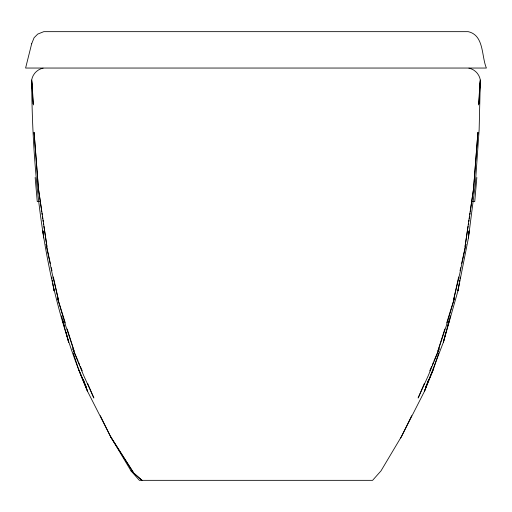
<?xml version="1.0" encoding="UTF-8"?>
<svg xmlns="http://www.w3.org/2000/svg" width="512" height="512" viewBox="0 0 512 512"><rect width="100%" height="100%" fill="white"/><g stroke="black" fill="none" stroke-linecap="round" stroke-linejoin="round"><path stroke-width="0.77" d="M468.915 68.166A14.522 14.522 0 0 1 480.339 80.166L479.136 129.779L475.328 184.102L468.429 237.978L457.933 290.906L443.379 342.272L424.39 391.475L400.717 437.997M478.97 104L480.339 80.166L478.426 104.941M479.974 84.934L480.339 80.166M468.627 235.603L468.429 237.978L469.05 230.893L468.762 234.022M476.845 177.478L474.733 201.638L472.467 201.44M468.045 226.323L465.056 246.63L473.555 188.826L477.914 132.39L473.555 188.826L470.227 211.475M468.275 224.755L468.506 223.194M468.736 221.632L468.96 220.07M469.19 218.509L469.536 216.166M469.766 214.605L469.997 213.037M458.803 285.382L457.933 290.906L459.238 283.251M459.501 281.722L459.757 280.192M460.019 278.656L460.282 277.126M458.65 276.986L453.478 300.358L459.757 273.824L465.888 244.262L461.581 263.738M460.026 270.752L460.717 267.635M450.522 315.885L443.379 342.272L445.856 332.211M444.8 328.992L437.907 351.014L446.208 326.118L454.547 297.856L446.701 322.918M428.595 379.52L424.39 391.475L433.338 369.53L438.765 352.934M447.155 327.29L449.619 319.75L448.307 323.482M424.422 383.309L418.131 398.016L428.557 374.989L439.213 348.749L433.862 361.248M429.773 370.81L431.661 366.394M432.294 364.928L433.235 362.72M425.6 387.174L426.528 385.056M427.149 383.648L433.338 369.53M411.693 415.686L401.555 436.365L380.998 470.88L372.595 480.339L139.405 480.339L131.002 470.88L110.445 436.365L100.307 415.686M39.533 201.44L37.267 201.638L35.155 177.478M131.002 470.88L142.003 480.339L133.638 472.915L111.283 437.997L87.61 391.475L78.662 369.53L73.235 352.934M110.445 436.365L133.638 472.915M78.662 369.53L84.851 383.648M85.472 385.056L86.4 387.174M78.138 361.248L72.787 348.749L83.443 374.989L93.869 398.016L87.578 383.309M78.765 362.72L79.706 364.928M80.339 366.394L82.227 370.81M63.693 323.482L61.478 315.885M83.405 379.52L87.61 391.475C45.133 293.632 32.365 186.016 31.661 80.166A14.522 14.522 0 0 1 43.085 68.166M64.845 327.29L62.381 319.75L68.621 342.272L66.144 332.211M65.299 322.918L57.453 297.856L65.792 326.118L74.093 351.014L67.2 328.992M50.419 263.738L46.112 244.262L52.243 273.824L58.522 300.358L53.35 276.986M51.283 267.635L51.974 270.752M51.718 277.126L51.981 278.656M52.243 280.192L52.499 281.722M52.762 283.251L54.067 290.906L53.197 285.382M41.773 211.475L38.445 188.826L34.086 132.39L38.445 188.826L46.944 246.63L43.955 226.323M42.003 213.037L42.234 214.605M42.464 216.166L42.81 218.509M43.04 220.07L43.264 221.632M43.494 223.194L43.725 224.755M43.238 234.022L42.976 230.861L43.571 237.978L43.373 235.603M33.03 104L31.661 80.166L33.574 104.941M31.661 80.166L32.026 84.934M31.661 43.789L25.6 68.045L486.4 68.045C481.35 56.205 484.288 35.296 468.211 31.661L43.789 31.661L37.728 34.086L34.086 37.728L31.661 43.789"/></g></svg>
